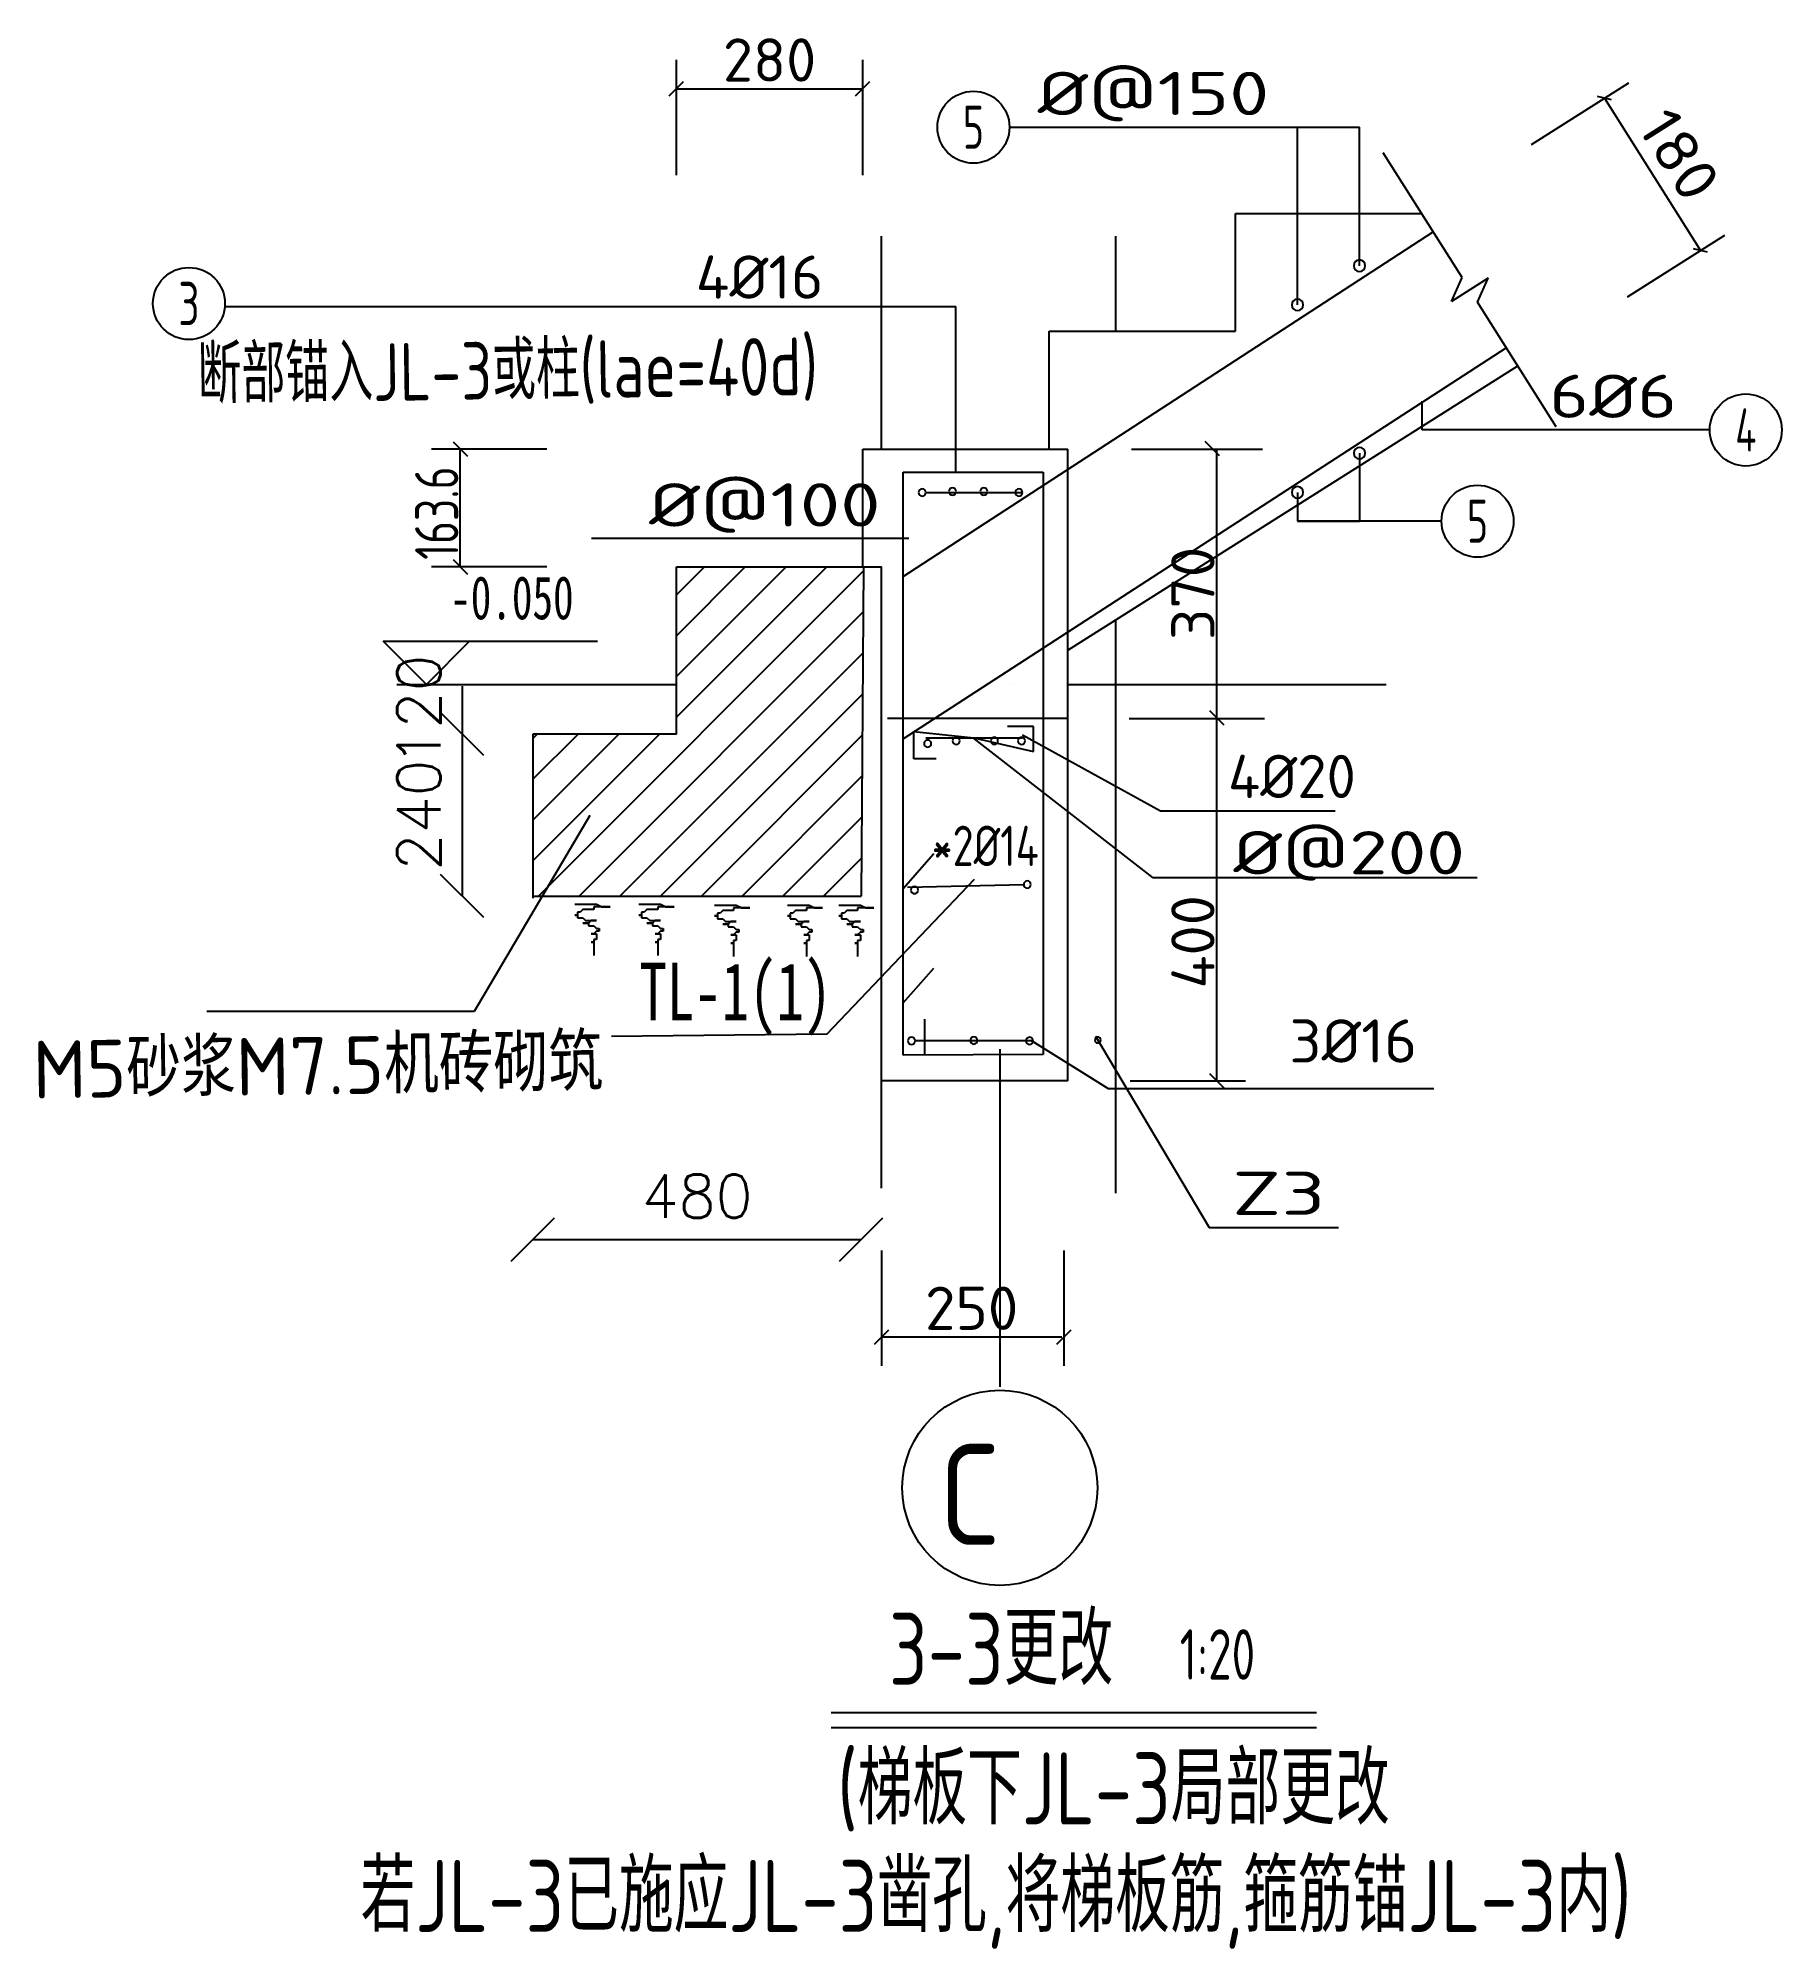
# Model space of a CAD drawing. Extents: x -30603 to -28182, y -803737 to -801085.
import ezdxf
from ezdxf.enums import TextEntityAlignment as Align

# ---------------------------------------------------------------- set-up
doc = ezdxf.new("R2010")
doc.units = 0
doc.header["$LTSCALE"] = 1000
doc.linetypes.add('DASH', pattern=[0.35, 0.25, -0.1])
doc.layers.get('0').update_dxf_attribs({"linetype": 'CONTINUOUS'})
for name, color, linetype in [('1', 1, 'CONTINUOUS'), ('2', 2, 'CONTINUOUS'), ('4', 4, 'CONTINUOUS'), ('BLIPMODE', 7, 'CONTINUOUS'), ('CCX', 151, 'CONTINUOUS'), ('PUB_DIM', 3, 'CONTINUOUS'), ('STEELBAR', 1, 'CONTINUOUS'), ('SYMBOL', 7, 'CONTINUOUS')]:
    doc.layers.add(name, color=color, linetype=linetype)
doc.styles.add('FSDB', font='tssdeng.shx', dxfattribs={"bigfont": 'fsdb.shx'})
doc.styles.add('HZ', font='')
doc.styles.add('ST64S', font='txt.shx', dxfattribs={"bigfont": 'fsdb.shx'})
doc.styles.get("Standard").update_dxf_attribs({"font": 'GBENOR', "bigfont": 'GBCBIG'})
doc.styles.get('HZ').set_extended_font_data('仿宋_GB2312')

msp = doc.modelspace()

# ---------------------------------------------------------------- linework, layer by layer
at = {"color": 0}
for p, q in [((-29908.1, -802275.9, 0), (-29456.9, -801824.8, 0)), ((-29716.5, -801858.1, 0), (-29677.4, -801819, 0)), ((-29716.5, -801914.6, 0), (-29620.8, -801819, 0)), ((-29716.5, -801971.2, 0), (-29564.3, -801819, 0)), ((-29716.5, -802027.8, 0), (-29507.7, -801819, 0)), ((-29851.5, -802275.9, 0), (-29457.3, -801881.7, 0)), ((-29795, -802275.9, 0), (-29457.7, -801938.7, 0)), ((-29738.4, -802275.9, 0), (-29458.1, -801995.6, 0)), ((-29915.7, -802057.3, 0), (-29909.6, -802051.1, 0)), ((-29915.7, -802113.9, 0), (-29853, -802051.1, 0)), ((-29915.7, -802170.4, 0), (-29796.4, -802051.1, 0)), ((-29915.7, -802227, 0), (-29739.9, -802051.1, 0)), ((-29681.8, -802275.9, 0), (-29458.4, -802052.6, 0)), ((-29625.3, -802275.9, 0), (-29458.8, -802109.5, 0)), ((-29568.7, -802275.9, 0), (-29459.2, -802166.4, 0)), ((-29512.1, -802275.9, 0), (-29459.6, -802223.4, 0))]:
    msp.add_line(p, q, dxfattribs=at)
for p, q in [((-29836.6, -802164, 0), (-29997.5, -802436, 0)), ((-29395.4, -802263.6, 0), (-29234.3, -802260, 0)), ((-29997.5, -802436, 0), (-30368.7, -802436, 0))]:
    msp.add_line(p, q)
at = {"layer": '1'}
for p, q in [((-29716.5, -801275.6, 0), (-29716.5, -801115.6, 0)), ((-29457.8, -801275.6, 0), (-29457.8, -801115.6, 0)), ((-29726.5, -801165.6, 0), (-29706.5, -801145.6, 0)), ((-29716.5, -801155.6, 0), (-29457.8, -801155.6, 0)), ((-29467.8, -801165.6, 0), (-29447.8, -801145.6, 0)), ((-28529.4, -801232.8, 0), (-28394.1, -801147.4, 0)), ((-28418.2, -801170.9, 0), (-28437.7, -801166.5, 0)), ((-28428, -801168.7, 0), (-28294.5, -801380.1, 0)), ((-29254.1, -801208.9, 0), (-28854.1, -801208.9, 0)), ((-28854.1, -801208.9, 0), (-28767.9, -801208.9, 0)), ((-28854.1, -801455.5, 0), (-28854.1, -801208.9, 0)), ((-28767.9, -801401.1, 0), (-28767.9, -801208.9, 0)), ((-28625.6, -801417.7, 0), (-28735, -801244.3, 0)), ((-28395.9, -801444.2, 0), (-28260.7, -801358.7, 0)), ((-28284.7, -801382.3, 0), (-28304.2, -801377.9, 0)), ((-28640.2, -801450.6, 0), (-28625.6, -801417.7, 0)), ((-28589.5, -801418.6, 0), (-28640.2, -801450.6, 0)), ((-28604.2, -801451.5, 0), (-28589.5, -801418.6, 0)), ((-28494.8, -801624.8, 0), (-28604.2, -801451.5, 0)), ((-30343.5, -801457.8, 0), (-29328.4, -801457.8, 0)), ((-29328.4, -801687.6, 0), (-29328.4, -801457.8, 0)), ((-28681.6, -801589.1, 0), (-28681.6, -801629.1, 0)), ((-28281.6, -801629.1, 0), (-28681.6, -801629.1, 0)), ((-29896.5, -801655.6, 0), (-30056.5, -801655.6, 0)), ((-30026.5, -801645.6, 0), (-30006.5, -801665.6, 0)), ((-30016.5, -801819, 0), (-30016.5, -801655.6, 0)), ((-28982.7, -801644.5, 0), (-28962.7, -801664.5, 0)), ((-28966.5, -801655.6, 0), (-28966.5, -802532.3, 0)), ((-28767.9, -801661.3, 0), (-28767.9, -801755.7, 0)), ((-28854.1, -801715.7, 0), (-28854.1, -801755.7, 0)), ((-28654.1, -801755.7, 0), (-28854.1, -801755.7, 0)), ((-28854.1, -801755.7, 0), (-28767.9, -801755.7, 0)), ((-29393.7, -801779.9, 0), (-29834.4, -801779.9, 0)), ((-29896.5, -801819, 0), (-30056.5, -801819, 0)), ((-30026.5, -801809, 0), (-30006.5, -801829, 0)), ((-30104.6, -801982.3, 0), (-29716.5, -801982.3, 0)), ((-29173.2, -801982.3, 0), (-28730.8, -801982.3, 0)), ((-29086.5, -801982.3, 0), (-28926.5, -801982.3, 0)), ((-29087.8, -802029.7, 0), (-28899.8, -802029.7, 0)), ((-28976.5, -802018.5, 0), (-28956.5, -802038.5, 0)), ((-29054.5, -802250.7, 0), (-29304.2, -802056.5, 0)), ((-29235.9, -802052.4, 0), (-29044.3, -802157.7, 0)), ((-29044.3, -802157.7, 0), (-28801.6, -802157.7, 0)), ((-29507.8, -802467.4, 0), (-29302.5, -802252.3, 0)), ((-28604.5, -802250.7, 0), (-29054.5, -802250.7, 0)), ((-29507.8, -802467.4, 0), (-29806.7, -802470.7, 0)), ((-29222.8, -802476.9, 0), (-29116.9, -802543.1, 0)), ((-29134.5, -802470.3, 0), (-28976.8, -802736.1, 0)), ((-29086.5, -802532.3, 0), (-28926.5, -802532.3, 0)), ((-28976.5, -802522.3, 0), (-28956.5, -802542.3, 0)), ((-29116.9, -802543.1, 0), (-28664.7, -802543.1, 0)), ((-28976.8, -802736.1, 0), (-28797.3, -802736.1, 0)), ((-29431.5, -802768, 0), (-29431.5, -802928, 0)), ((-29178.4, -802768, 0), (-29178.4, -802928, 0)), ((-29441.5, -802898, 0), (-29421.5, -802878, 0)), ((-29188.4, -802898, 0), (-29168.4, -802878, 0)), ((-29181.5, -802888, 0), (-29431.5, -802888, 0)), ((-29501.6, -803408.8, 0), (-28827.9, -803408.8, 0)), ((-29501.6, -803429.8, 0), (-28827.9, -803429.8, 0))]:
    msp.add_line(p, q, dxfattribs=at)
for centre in [(-29304.1, -801208.9, 0), (-30393.3, -801453.6, 0), (-28231.6, -801629.1, 0), (-28604.1, -801755.7, 0)]:
    msp.add_circle(centre, 50, dxfattribs=at)
for start, end in [(0, 180), (180, 0)]:
    msp.add_arc((-29131.4, -802475.7, 0), 4.03, start, end, dxfattribs=at)
at = {"layer": '2'}
for p, q in [((-28940.3, -801328.9, 0), (-28681.6, -801328.9, 0)), ((-28940.3, -801492.2, 0), (-28940.3, -801328.9, 0)), ((-29199.1, -801655.6, 0), (-29199.1, -801492.2, 0)), ((-29199.1, -801492.2, 0), (-28940.3, -801492.2, 0)), ((-29173.2, -801934.9, 0), (-28548.1, -801540.3, 0)), ((-29457.8, -801819, 0), (-29457.8, -801655.6, 0)), ((-29457.8, -801655.6, 0), (-29173.2, -801655.6, 0)), ((-29173.2, -802532.3, 0), (-29173.2, -801655.6, 0)), ((-29716.5, -802051.1, 0), (-29716.5, -801819, 0)), ((-29716.5, -801819, 0), (-29431.5, -801819, 0)), ((-29456.9, -801819, 0), (-29459.9, -802275.9, 0)), ((-29431.5, -802532.3, 0), (-29431.5, -801819, 0)), ((-30014, -801984.5, 0), (-30014, -802051.1, 0)), ((-29248.2, -801982.3, 0), (-29248.2, -801982.3, 0)), ((-29984, -802081.1, 0), (-30044, -802021.1, 0)), ((-30014, -802051.1, 0), (-30014, -802275.9, 0)), ((-29716.5, -802051.1, 0), (-29915.7, -802051.1, 0)), ((-29915.7, -802051.1, 0), (-29915.7, -802278.9, 0)), ((-29387, -802047.4, 0), (-29303.7, -802056.5, 0)), ((-29387, -802085.6, 0), (-29387, -802047.4, 0)), ((-29303.7, -802056.5, 0), (-29220.5, -802075.2, 0)), ((-29220.5, -802040.5, 0), (-29256.9, -802040.5, 0)), ((-29220.5, -802075.2, 0), (-29220.5, -802040.5, 0)), ((-29355.8, -802085.6, 0), (-29387, -802085.6, 0)), ((-29984, -802305.9, 0), (-30044, -802245.9, 0)), ((-29915.7, -802275.9, 0), (-29459.9, -802275.9, 0)), ((-29857.5, -802287.2, 0), (-29827.4, -802287.2, 0)), ((-29853.7, -802302.3, 0), (-29857.5, -802302.3, 0)), ((-29857.5, -802302.3, 0), (-29853.7, -802302.3, 0)), ((-29850, -802298.5, 0), (-29853.7, -802298.5, 0)), ((-29853.7, -802298.5, 0), (-29853.7, -802302.3, 0)), ((-29853.7, -802302.3, 0), (-29853.7, -802306, 0)), ((-29846.2, -802294.8, 0), (-29850, -802298.5, 0)), ((-29831.2, -802294.8, 0), (-29846.2, -802294.8, 0)), ((-29808.6, -802291, 0), (-29831.2, -802291, 0)), ((-29831.2, -802291, 0), (-29831.2, -802294.8, 0)), ((-29827.4, -802287.2, 0), (-29819.9, -802291, 0)), ((-29819.9, -802291, 0), (-29808.6, -802291, 0)), ((-29768.6, -802287.2, 0), (-29738.6, -802287.2, 0)), ((-29768.6, -802302.3, 0), (-29764.9, -802302.3, 0)), ((-29764.9, -802302.3, 0), (-29768.6, -802302.3, 0)), ((-29764.9, -802298.5, 0), (-29764.9, -802302.3, 0)), ((-29761.1, -802298.5, 0), (-29764.9, -802298.5, 0)), ((-29764.9, -802302.3, 0), (-29764.9, -802306, 0)), ((-29757.4, -802294.8, 0), (-29761.1, -802298.5, 0)), ((-29742.3, -802294.8, 0), (-29757.4, -802294.8, 0)), ((-29742.3, -802291, 0), (-29742.3, -802294.8, 0)), ((-29719.8, -802291, 0), (-29742.3, -802291, 0)), ((-29738.6, -802287.2, 0), (-29731.1, -802291, 0)), ((-29731.1, -802291, 0), (-29719.8, -802291, 0)), ((-29663.4, -802288.6, 0), (-29633.3, -802288.6, 0)), ((-29659.6, -802299.9, 0), (-29659.6, -802303.6, 0)), ((-29655.9, -802299.9, 0), (-29659.6, -802299.9, 0)), ((-29652.1, -802296.1, 0), (-29655.9, -802299.9, 0)), ((-29637.1, -802296.1, 0), (-29652.1, -802296.1, 0)), ((-29637.1, -802292.4, 0), (-29637.1, -802296.1, 0)), ((-29614.5, -802292.4, 0), (-29637.1, -802292.4, 0)), ((-29633.3, -802288.6, 0), (-29625.8, -802292.4, 0)), ((-29625.8, -802292.4, 0), (-29614.5, -802292.4, 0)), ((-29562.2, -802288.6, 0), (-29532.2, -802288.6, 0)), ((-29558.5, -802299.9, 0), (-29558.5, -802303.6, 0)), ((-29554.7, -802299.9, 0), (-29558.5, -802299.9, 0)), ((-29551, -802296.1, 0), (-29554.7, -802299.9, 0)), ((-29535.9, -802296.1, 0), (-29551, -802296.1, 0)), ((-29535.9, -802292.4, 0), (-29535.9, -802296.1, 0)), ((-29513.4, -802292.4, 0), (-29535.9, -802292.4, 0)), ((-29532.2, -802288.6, 0), (-29524.7, -802292.4, 0)), ((-29524.7, -802292.4, 0), (-29513.4, -802292.4, 0)), ((-29491.1, -802288.6, 0), (-29461, -802288.6, 0)), ((-29487.3, -802299.9, 0), (-29487.3, -802303.6, 0)), ((-29483.6, -802299.9, 0), (-29487.3, -802299.9, 0)), ((-29479.8, -802296.1, 0), (-29483.6, -802299.9, 0)), ((-29464.8, -802296.1, 0), (-29479.8, -802296.1, 0)), ((-29464.8, -802292.4, 0), (-29464.8, -802296.1, 0)), ((-29442.2, -802292.4, 0), (-29464.8, -802292.4, 0)), ((-29461, -802288.6, 0), (-29453.5, -802292.4, 0)), ((-29453.5, -802292.4, 0), (-29442.2, -802292.4, 0)), ((-29853.7, -802306, 0), (-29846.2, -802306, 0)), ((-29846.2, -802306, 0), (-29842.5, -802309.8, 0)), ((-29838.7, -802313.5, 0), (-29846.2, -802313.5, 0)), ((-29846.2, -802313.5, 0), (-29838.7, -802313.5, 0)), ((-29842.5, -802309.8, 0), (-29827.4, -802309.8, 0)), ((-29834.9, -802309.8, 0), (-29838.7, -802313.5, 0)), ((-29838.7, -802313.5, 0), (-29838.7, -802317.3, 0)), ((-29838.7, -802317.3, 0), (-29831.2, -802317.3, 0)), ((-29827.4, -802309.8, 0), (-29834.9, -802309.8, 0)), ((-29831.2, -802328.5, 0), (-29834.9, -802328.5, 0)), ((-29834.9, -802328.5, 0), (-29827.4, -802328.5, 0)), ((-29831.2, -802317.3, 0), (-29827.4, -802321, 0)), ((-29827.4, -802324.8, 0), (-29831.2, -802328.5, 0)), ((-29827.4, -802321, 0), (-29823.7, -802321, 0)), ((-29823.7, -802324.8, 0), (-29827.4, -802324.8, 0)), ((-29827.4, -802328.5, 0), (-29827.4, -802336.1, 0)), ((-29823.7, -802321, 0), (-29823.7, -802324.8, 0)), ((-29764.9, -802306, 0), (-29757.4, -802306, 0)), ((-29757.4, -802306, 0), (-29753.6, -802309.8, 0)), ((-29757.4, -802313.5, 0), (-29749.8, -802313.5, 0)), ((-29749.8, -802313.5, 0), (-29757.4, -802313.5, 0)), ((-29753.6, -802309.8, 0), (-29738.6, -802309.8, 0)), ((-29746.1, -802309.8, 0), (-29749.8, -802313.5, 0)), ((-29749.8, -802313.5, 0), (-29749.8, -802317.3, 0)), ((-29749.8, -802317.3, 0), (-29742.3, -802317.3, 0)), ((-29738.6, -802309.8, 0), (-29746.1, -802309.8, 0)), ((-29746.1, -802328.5, 0), (-29738.6, -802328.5, 0)), ((-29742.3, -802328.5, 0), (-29746.1, -802328.5, 0)), ((-29742.3, -802317.3, 0), (-29738.6, -802321, 0)), ((-29738.6, -802324.8, 0), (-29742.3, -802328.5, 0)), ((-29738.6, -802321, 0), (-29734.8, -802321, 0)), ((-29734.8, -802324.8, 0), (-29738.6, -802324.8, 0)), ((-29738.6, -802328.5, 0), (-29738.6, -802336.1, 0)), ((-29734.8, -802321, 0), (-29734.8, -802324.8, 0)), ((-29663.4, -802303.6, 0), (-29659.6, -802303.6, 0)), ((-29659.6, -802303.6, 0), (-29663.4, -802303.6, 0)), ((-29659.6, -802303.6, 0), (-29659.6, -802307.4, 0)), ((-29659.6, -802307.4, 0), (-29652.1, -802307.4, 0)), ((-29652.1, -802307.4, 0), (-29648.3, -802311.1, 0)), ((-29652.1, -802314.9, 0), (-29644.6, -802314.9, 0)), ((-29644.6, -802314.9, 0), (-29652.1, -802314.9, 0)), ((-29648.3, -802311.1, 0), (-29633.3, -802311.1, 0)), ((-29640.8, -802311.1, 0), (-29644.6, -802314.9, 0)), ((-29644.6, -802314.9, 0), (-29644.6, -802318.6, 0)), ((-29644.6, -802318.6, 0), (-29637.1, -802318.6, 0)), ((-29633.3, -802311.1, 0), (-29640.8, -802311.1, 0)), ((-29640.8, -802329.9, 0), (-29633.3, -802329.9, 0)), ((-29637.1, -802329.9, 0), (-29640.8, -802329.9, 0)), ((-29637.1, -802318.6, 0), (-29633.3, -802322.4, 0)), ((-29633.3, -802326.2, 0), (-29637.1, -802329.9, 0)), ((-29633.3, -802322.4, 0), (-29629.6, -802322.4, 0)), ((-29629.6, -802326.2, 0), (-29633.3, -802326.2, 0)), ((-29633.3, -802329.9, 0), (-29633.3, -802337.4, 0)), ((-29629.6, -802322.4, 0), (-29629.6, -802326.2, 0)), ((-29562.2, -802303.6, 0), (-29558.5, -802303.6, 0)), ((-29558.5, -802303.6, 0), (-29562.2, -802303.6, 0)), ((-29558.5, -802303.6, 0), (-29558.5, -802307.4, 0)), ((-29558.5, -802307.4, 0), (-29551, -802307.4, 0)), ((-29551, -802307.4, 0), (-29547.2, -802311.1, 0)), ((-29551, -802314.9, 0), (-29543.4, -802314.9, 0)), ((-29543.4, -802314.9, 0), (-29551, -802314.9, 0)), ((-29547.2, -802311.1, 0), (-29532.2, -802311.1, 0)), ((-29539.7, -802311.1, 0), (-29543.4, -802314.9, 0)), ((-29543.4, -802314.9, 0), (-29543.4, -802318.6, 0)), ((-29543.4, -802318.6, 0), (-29535.9, -802318.6, 0)), ((-29532.2, -802311.1, 0), (-29539.7, -802311.1, 0)), ((-29539.7, -802329.9, 0), (-29532.2, -802329.9, 0)), ((-29535.9, -802329.9, 0), (-29539.7, -802329.9, 0)), ((-29535.9, -802318.6, 0), (-29532.2, -802322.4, 0)), ((-29532.2, -802326.2, 0), (-29535.9, -802329.9, 0)), ((-29532.2, -802322.4, 0), (-29528.4, -802322.4, 0)), ((-29528.4, -802326.2, 0), (-29532.2, -802326.2, 0)), ((-29532.2, -802329.9, 0), (-29532.2, -802337.4, 0)), ((-29528.4, -802322.4, 0), (-29528.4, -802326.2, 0)), ((-29491.1, -802303.6, 0), (-29487.3, -802303.6, 0)), ((-29487.3, -802303.6, 0), (-29491.1, -802303.6, 0)), ((-29487.3, -802303.6, 0), (-29487.3, -802307.4, 0)), ((-29487.3, -802307.4, 0), (-29479.8, -802307.4, 0)), ((-29479.8, -802307.4, 0), (-29476, -802311.1, 0)), ((-29479.8, -802314.9, 0), (-29472.3, -802314.9, 0)), ((-29472.3, -802314.9, 0), (-29479.8, -802314.9, 0)), ((-29476, -802311.1, 0), (-29461, -802311.1, 0)), ((-29468.5, -802311.1, 0), (-29472.3, -802314.9, 0)), ((-29472.3, -802314.9, 0), (-29472.3, -802318.6, 0)), ((-29472.3, -802318.6, 0), (-29464.8, -802318.6, 0)), ((-29461, -802311.1, 0), (-29468.5, -802311.1, 0)), ((-29468.5, -802329.9, 0), (-29461, -802329.9, 0)), ((-29464.8, -802329.9, 0), (-29468.5, -802329.9, 0)), ((-29464.8, -802318.6, 0), (-29461, -802322.4, 0)), ((-29461, -802326.2, 0), (-29464.8, -802329.9, 0)), ((-29461, -802322.4, 0), (-29457.3, -802322.4, 0)), ((-29457.3, -802326.2, 0), (-29461, -802326.2, 0)), ((-29461, -802329.9, 0), (-29461, -802337.4, 0)), ((-29457.3, -802322.4, 0), (-29457.3, -802326.2, 0)), ((-29831.2, -802339.8, 0), (-29834.9, -802339.8, 0)), ((-29834.9, -802339.8, 0), (-29831.2, -802339.8, 0)), ((-29827.4, -802336.1, 0), (-29831.2, -802336.1, 0)), ((-29831.2, -802336.1, 0), (-29831.2, -802339.8, 0)), ((-29831.2, -802339.8, 0), (-29831.2, -802358.6, 0)), ((-29746.1, -802339.8, 0), (-29742.3, -802339.8, 0)), ((-29742.3, -802339.8, 0), (-29746.1, -802339.8, 0)), ((-29742.3, -802336.1, 0), (-29742.3, -802339.8, 0)), ((-29738.6, -802336.1, 0), (-29742.3, -802336.1, 0)), ((-29742.3, -802339.8, 0), (-29742.3, -802358.6, 0)), ((-29640.8, -802341.2, 0), (-29637.1, -802341.2, 0)), ((-29637.1, -802341.2, 0), (-29640.8, -802341.2, 0)), ((-29637.1, -802337.4, 0), (-29637.1, -802341.2, 0)), ((-29633.3, -802337.4, 0), (-29637.1, -802337.4, 0)), ((-29637.1, -802341.2, 0), (-29637.1, -802360, 0)), ((-29539.7, -802341.2, 0), (-29535.9, -802341.2, 0)), ((-29535.9, -802341.2, 0), (-29539.7, -802341.2, 0)), ((-29535.9, -802337.4, 0), (-29535.9, -802341.2, 0)), ((-29532.2, -802337.4, 0), (-29535.9, -802337.4, 0)), ((-29535.9, -802341.2, 0), (-29535.9, -802360, 0)), ((-29468.5, -802341.2, 0), (-29464.8, -802341.2, 0)), ((-29464.8, -802341.2, 0), (-29468.5, -802341.2, 0)), ((-29464.8, -802337.4, 0), (-29464.8, -802341.2, 0)), ((-29461, -802337.4, 0), (-29464.8, -802337.4, 0)), ((-29464.8, -802341.2, 0), (-29464.8, -802360, 0)), ((-29173.2, -802532.3, 0), (-29431.5, -802532.3, 0)), ((-29945.7, -802782.5, 0), (-29885.7, -802722.5, 0)), ((-29489.9, -802782.5, 0), (-29429.9, -802722.5, 0)), ((-29915.7, -802752.5, 0), (-29459.9, -802752.5, 0))]:
    msp.add_line(p, q, dxfattribs=at)
at = {"layer": '2', "linetype": 'DASH'}
msp.add_line((-29173.2, -802029.7, 0), (-29431.5, -802029.7, 0), dxfattribs=at)
at = {"layer": '4'}
for p, q in [((-29401.5, -801832.5, 0), (-28665.6, -801354.2, 0)), ((-29401.5, -802057.7, 0), (-28564.2, -801514.9, 0)), ((-29401.5, -802496.8, 0), (-29401.5, -801687.6, 0)), ((-29401.5, -801687.6, 0), (-29207.4, -801687.6, 0)), ((-29207.4, -801687.6, 0), (-29207.4, -802495.6, 0)), ((-29370, -801715.9, 0), (-29235.9, -801715.9, 0)), ((-29370, -802056.5, 0), (-29235.9, -802056.5, 0)), ((-29401.5, -802265.3, 0), (-29358.9, -802217, 0)), ((-29401.5, -802424.2, 0), (-29358.9, -802375.9, 0)), ((-29371.5, -802496.8, 0), (-29371.5, -802446.8, 0)), ((-29221, -802476.9, 0), (-29384.9, -802476.9, 0)), ((-29207.4, -802495.6, 0), (-29401.5, -802496.8, 0))]:
    msp.add_line(p, q, dxfattribs=at)
for centre, radius, start, end in [((-28767.9, -801401.1, 0), 8, 0, 180), ((-28767.9, -801401.1, 0), 8, 180, 0), ((-28854.1, -801455.5, 0), 8, 0, 180), ((-28854.1, -801455.5, 0), 8, 180, 0), ((-28767.9, -801661.3, 0), 8, 0, 180), ((-28767.9, -801661.3, 0), 8, 180, 0), ((-29375.1, -801715.9, 0), 5.03, 0, 180), ((-29375.1, -801715.9, 0), 5.03, 180, 0), ((-29333.2, -801714.4, 0), 5.03, 0, 180), ((-29333.2, -801714.4, 0), 5.03, 180, 0), ((-29289.6, -801714.4, 0), 5.03, 0, 180), ((-29289.6, -801714.4, 0), 5.03, 180, 0), ((-29240.9, -801715.9, 0), 5.03, 0, 180), ((-29240.9, -801715.9, 0), 5.03, 180, 0), ((-28854.1, -801715.7, 0), 8, 0, 180), ((-28854.1, -801715.7, 0), 8, 180, 0), ((-29367.6, -802064.4, 0), 5.03, 0, 180), ((-29367.6, -802064.4, 0), 5.03, 180, 0), ((-29327.9, -802060.6, 0), 5.03, 0, 180), ((-29327.9, -802060.6, 0), 5.03, 180, 0), ((-29275, -802060.6, 0), 5.03, 0, 180), ((-29275, -802060.6, 0), 5.03, 180, 0), ((-29237.2, -802060.6, 0), 5.03, 0, 180), ((-29237.2, -802060.6, 0), 5.03, 180, 0), ((-29390, -802476.9, 0), 5.03, 0, 180), ((-29390, -802476.9, 0), 5.03, 180, 0), ((-29303.5, -802476.3, 0), 5.03, 0, 180), ((-29303.5, -802476.3, 0), 5.03, 180, 0), ((-29226, -802476.9, 0), 5.03, 0, 180), ((-29226, -802476.9, 0), 5.03, 180, 0)]:
    msp.add_arc(centre, radius, start, end, dxfattribs=at)
at = {"layer": 'BLIPMODE'}
for p, q in [((-29084.7, -801655.6, 0), (-28902.9, -801655.6, 0)), ((-29267.4, -802488.5, 0), (-29267.4, -802957.1, 0))]:
    msp.add_line(p, q, dxfattribs=at)
msp.add_circle((-29267.4, -803097.2, 0), 135.4, dxfattribs=at)
at = {"layer": 'CCX'}
for p, q in [((-29431.5, -801655.6, 0), (-29431.5, -801360.2, 0)), ((-29106.1, -801492.2, 0), (-29106.1, -801360.2, 0)), ((-29106.1, -802688.5, 0), (-29106.1, -801892.5, 0)), ((-29431.5, -802681.5, 0), (-29431.5, -802532.3, 0))]:
    msp.add_line(p, q, dxfattribs=at)
at = {"layer": 'PUB_DIM'}
for p, q in [((-30123.7, -801922.3, 0), (-30003.7, -801922.3, 0)), ((-30063.7, -801982.3, 0), (-30123.7, -801922.3, 0)), ((-30063.7, -801922.3, 0), (-29826.1, -801922.3, 0)), ((-30003.7, -801922.3, 0), (-30063.7, -801982.3, 0))]:
    msp.add_line(p, q, dxfattribs=at)
at = {"layer": 'STEELBAR'}
for centre, start, end in [((-29385.9, -802267.6, 0), 0, 180), ((-29385.9, -802267.6, 0), 180, 0), ((-29229.3, -802260, 0), 0, 180), ((-29229.3, -802260, 0), 180, 0)]:
    msp.add_arc(centre, 5, start, end, dxfattribs=at)

# ---------------------------------------------------------------- texts
at = {"style": 'FSDB'}
msp.add_text('M5砂浆M7.5机砖砌筑', height=80, rotation=0.8, dxfattribs=at).set_placement((-30609.7, -802556.9, 0))
at = {"layer": '1'}
for s, width, p, p2 in [('280', 1.328697, (-29651.9, -801145.6, 0), (-29522.3, -801145.6, 0)), ('%%c@150', 1.714838, (-29214.9, -801192.1, 0), (-28893.3, -801192.1, 0)), ('5', 0.994216, (-29318.8, -801238.9, 0), (-29289.4, -801238.9, 0)), ('4%%c16', 1.268751, (-29689.8, -801446.9, 0), (-29512.2, -801446.9, 0)), ('3', 0.994216, (-30408, -801483.6, 0), (-30378.6, -801483.6, 0)), ('6%%c6', 1.614835, (-28504.5, -801612.3, 0), (-28326.9, -801612.3, 0)), ('4', 0.904635, (-28246.3, -801659.1, 0), (-28216.9, -801659.1, 0)), ('%%c@100', 1.714838, (-29754.5, -801763.1, 0), (-29432.9, -801763.1, 0)), ('5', 0.994195, (-28618.8, -801785.7, 0), (-28589.4, -801785.7, 0)), ('4%%c20', 1.203747, (-28950.6, -802139.9, 0), (-28773, -802139.9, 0)), ('%%c@200', 1.628029, (-28943.2, -802245.8, 0), (-28621.6, -802245.8, 0)), ('3%%c16', 1.315748, (-28865.4, -802507.1, 0), (-28687.8, -802507.1, 0)), ('Z3', 1.862846, (-28945, -802718.5, 0), (-28815.4, -802718.5, 0)), ('250', 1.328697, (-29371.3, -802878, 0), (-29241.7, -802878, 0))]:
    msp.add_text(s, height=60, dxfattribs=dict(at, width=width)).set_placement(p, p2, align=Align.FIT)
for s, rotation, width, p, p2 in [('180', 302.269, 1.480482, (-28384, -801208.2, 0), (-28314.8, -801317.8, 0)), ('163.6', 90, 0.925844, (-30019.3, -801809.3, 0), (-30019.3, -801679.7, 0)), ('370', 90, 1.328693, (-28969.3, -801920.7, 0), (-28969.3, -801791.1, 0)), ('400', 90, 1.263904, (-28969.3, -802404.3, 0), (-28969.3, -802274.7, 0))]:
    msp.add_text(s, height=60, rotation=rotation, dxfattribs=dict(at, width=width)).set_placement(p, p2, align=Align.FIT)
at = {"layer": '1', "style": 'FSDB', "width": 0.8}
msp.add_text('断部锚入JL-3或柱(lae=40d)', height=80, rotation=0.8, dxfattribs=at).set_placement((-30380.5, -801592.4, 0))
at = {"layer": '1'}
for s, height, style, width, p in [('TL-1(1)', 80, 'HZ', 0.7, (-29767.9, -802448.4, 0)), ('3-3更改', 100, 'FSDB', 0.8, (-29421.4, -803370.7, 0)), ('(梯板下JL-3局部更改', 100, 'FSDB', 0.8, (-29493.3, -803564.3, 0)), ('若JL-3已施应JL-3凿孔,将梯板筋,箍筋锚JL-3内)', 100, 'FSDB', 0.8, (-30155.1, -803713.6, 0))]:
    msp.add_text(s, height=height, dxfattribs=dict(at, style=style, width=width)).set_placement(p)
msp.add_text('C', height=140, dxfattribs=at).set_placement((-29352, -803176.5, 0))
at = {"layer": '1', "width": 0.8}
msp.add_text(' 1:20', height=70, dxfattribs=at).set_placement((-29047.9, -803363.5, 0))
at = {"layer": '2', "color": 7, "style": 'ST64S'}
for s, p in [('120', (-30074, -802017.8, 0)), ('240', (-30074, -802163.5, 0))]:
    msp.add_text(s, height=60, rotation=90, dxfattribs=at).set_placement(p, align=Align.MIDDLE_CENTER)
msp.add_text('480', height=60, dxfattribs=at).set_placement((-29687.8, -802692.5, 0), align=Align.MIDDLE_CENTER)
at = {"layer": 'PUB_DIM', "style": 'HZ', "width": 0.7}
msp.add_text('-0.050', height=60, dxfattribs=at).set_placement((-29944.9, -801862.3, 0), align=Align.MIDDLE)
at = {"layer": 'SYMBOL', "color": 4, "style": 'FSDB', "width": 0.8}
msp.add_text('*2%%c14', height=56, dxfattribs=at).set_placement((-29213.3, -802251.1, 0), align=Align.BOTTOM_RIGHT)

doc.saveas('drawing.dxf')
